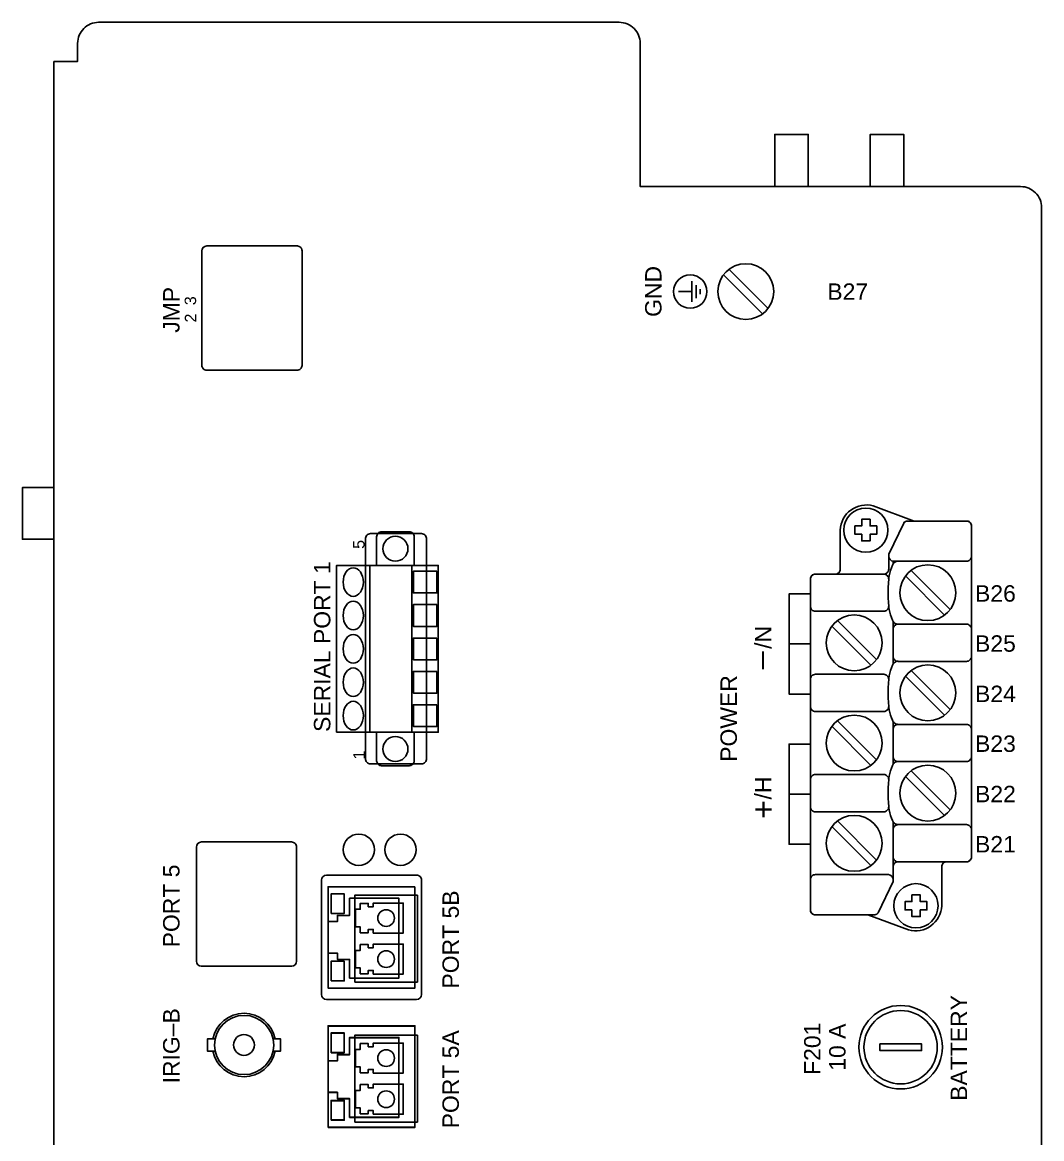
# Model space of a CAD drawing. Extents: x 3 to 47.1, y 1 to 34.6.
# Drawn here: x 34.52 to 40.62, y 13.47 to 20.16 of the extents above; entities that cross this region are included whole.
import ezdxf

# ---------------------------------------------------------------- set-up
doc = ezdxf.new("R2010")
doc.units = 0
doc.header["$MEASUREMENT"] = 0
for name, color, linetype in [('2_1__D___1__100BASE-FX__EI', 7, 'CONTINUOUS'), ('2_2__E___2__10-100BASE-T__', 7, 'CONTINUOUS'), ('2_3__F___2__100BASE-FX__EI', 7, 'CONTINUOUS'), ('2_4__L___1__10-100BASE-T__', 7, 'CONTINUOUS'), ('3_0_____DWG', 7, 'CONTINUOUS')]:
    doc.layers.add(name, color=color, linetype=linetype)
doc.styles.add('ARIAL', font='arial.ttf')

msp = doc.modelspace()

# ---------------------------------------------------------------- linework, layer by layer
at = {"layer": '2_1__D___1__100BASE-FX__EI'}
for points in [[(36.8661, 16.9115), (36.8661, 17.0803, 0.414214), (36.8361, 17.1103), (36.6711, 17.1103, 0.414214), (36.6411, 17.0803), (36.6411, 16.9103)], [(36.6411, 15.9077), (36.6411, 15.7389, 0.414214), (36.6711, 15.7089), (36.8361, 15.7089, 0.414214), (36.8661, 15.7389), (36.8661, 15.9089)]]:
    msp.add_lwpolyline(points, format="xyb", dxfattribs=at)
for points in [[(36.401, 15.9089), (36.401, 16.9089), (37.0096, 16.9089), (37.0096, 15.9089)], [(37.0025, 16.8739), (37.0025, 16.7439), (36.8617, 16.7439), (36.8617, 16.8739)], [(37.0025, 16.6739), (37.0025, 16.5439), (36.8617, 16.5439), (36.8617, 16.6739)], [(37.0025, 16.4739), (37.0025, 16.3439), (36.8617, 16.3439), (36.8617, 16.4739)], [(37.0025, 16.2739), (37.0025, 16.1439), (36.8617, 16.1439), (36.8617, 16.2739)], [(37.0025, 16.0739), (37.0025, 15.9439), (36.8617, 15.9439), (36.8617, 16.0739)], [(36.5103, 13.5741), (36.5103, 14.0941), (36.8853, 14.0941), (36.8853, 13.5741)]]:
    msp.add_lwpolyline(points, close=True, dxfattribs=at)
for points in [[(36.6006, 15.9089), (36.6007, 16.9089)], [(36.8521, 16.9089), (36.8521, 15.9089)], [(36.6208, 13.8671), (36.8008, 13.8671), (36.8008, 14.0471), (36.6208, 14.0471), (36.6208, 14.0251), (36.5908, 14.0251), (36.5908, 14.0446), (36.5428, 14.0446), (36.5428, 14.0096), (36.5148, 14.0096), (36.5148, 13.9046), (36.5428, 13.9046), (36.5428, 13.8696), (36.5908, 13.8696), (36.5908, 13.8891), (36.6208, 13.8891), (36.6208, 13.8671)], [(36.6208, 13.6211), (36.8008, 13.6211), (36.8008, 13.8011), (36.6208, 13.8011), (36.6208, 13.7791), (36.5908, 13.7791), (36.5908, 13.7986), (36.5428, 13.7986), (36.5428, 13.7636), (36.5148, 13.7636), (36.5148, 13.6586), (36.5428, 13.6586), (36.5428, 13.6236), (36.5908, 13.6236), (36.5908, 13.6431), (36.6208, 13.6431), (36.6208, 13.6211)]]:
    msp.add_lwpolyline(points, dxfattribs=at)
msp.add_lwpolyline([(36.9102, 15.023), (36.9102, 14.3387, -0.414165), (36.8802, 14.3087), (36.3402, 14.3087, -0.414205), (36.3102, 14.3387), (36.3102, 15.0229, -0.414196), (36.3402, 15.0529), (36.8802, 15.053, -0.414241)], format="xyb", close=True, dxfattribs=at)
for centre, radius in [((36.7536, 17.0089), 0.0749), ((36.7536, 15.8089), 0.0749), ((36.6978, 13.9571), 0.0499), ((36.6978, 13.7111), 0.0499)]:
    msp.add_circle(centre, radius, dxfattribs=at)
for centre in [(36.5012, 16.8089), (36.5012, 16.6089), (36.5012, 16.4089), (36.5012, 16.2089), (36.5012, 16.0088)]:
    msp.add_ellipse(centre, major_axis=(0, -0.0859), ratio=0.704024, dxfattribs=at)
at = {"layer": '2_2__E___2__10-100BASE-T__'}
for points in [[(36.8661, 16.9115), (36.8661, 17.0803, 0.414214), (36.8361, 17.1103), (36.6711, 17.1103, 0.414214), (36.6411, 17.0803), (36.6411, 16.9103)], [(36.6411, 15.9077), (36.6411, 15.7389, 0.414214), (36.6711, 15.7089), (36.8361, 15.7089, 0.414214), (36.8661, 15.7389), (36.8661, 15.9089)]]:
    msp.add_lwpolyline(points, format="xyb", dxfattribs=at)
for points in [[(36.401, 15.9089), (36.401, 16.9089), (37.0096, 16.9089), (37.0096, 15.9089)], [(37.0025, 16.8739), (37.0025, 16.7439), (36.8617, 16.7439), (36.8617, 16.8739)], [(37.0025, 16.6739), (37.0025, 16.5439), (36.8617, 16.5439), (36.8617, 16.6739)], [(37.0025, 16.4739), (37.0025, 16.3439), (36.8617, 16.3439), (36.8617, 16.4739)], [(37.0025, 16.2739), (37.0025, 16.1439), (36.8617, 16.1439), (36.8617, 16.2739)], [(37.0025, 16.0739), (37.0025, 15.9439), (36.8617, 15.9439), (36.8617, 16.0739)], [(36.8702, 14.984), (36.8702, 14.3767), (36.3502, 14.3767), (36.3502, 14.984)], [(36.3682, 14.824), (36.3682, 14.941), (36.4472, 14.941), (36.4472, 14.824)], [(36.3682, 14.42), (36.3682, 14.537), (36.4472, 14.537), (36.4472, 14.42)], [(36.3502, 13.5434), (36.3502, 14.1507), (36.8702, 14.1507), (36.8702, 13.5434)], [(36.3682, 13.9907), (36.3682, 14.1077), (36.4472, 14.1077), (36.4472, 13.9907)], [(36.3682, 13.5867), (36.3682, 13.7037), (36.4472, 13.7037), (36.4472, 13.5867)]]:
    msp.add_lwpolyline(points, close=True, dxfattribs=at)
for points in [[(36.6006, 15.9089), (36.6007, 16.9089)], [(36.8521, 16.9089), (36.8521, 15.9089)], [(36.3513, 14.5859), (36.4062, 14.5859), (36.4062, 14.5485), (36.4792, 14.5485), (36.4792, 14.4365), (36.7742, 14.4365), (36.7742, 14.9144), (36.4792, 14.9144), (36.4792, 14.8125), (36.4062, 14.8125), (36.4062, 14.775), (36.3502, 14.775)], [(36.3513, 13.7526), (36.4062, 13.7526), (36.4062, 13.7152), (36.4792, 13.7152), (36.4792, 13.6032), (36.7742, 13.6032), (36.7742, 14.0811), (36.4792, 14.0811), (36.4792, 13.9792), (36.4062, 13.9792), (36.4062, 13.9417), (36.3502, 13.9417)]]:
    msp.add_lwpolyline(points, dxfattribs=at)
for centre in [(36.7536, 17.0089), (36.7536, 15.8089)]:
    msp.add_circle(centre, 0.0749, dxfattribs=at)
for centre in [(36.5012, 16.8089), (36.5012, 16.6089), (36.5012, 16.4089), (36.5012, 16.2089), (36.5012, 16.0088)]:
    msp.add_ellipse(centre, major_axis=(0, -0.0859), ratio=0.704024, dxfattribs=at)
at = {"layer": '2_3__F___2__100BASE-FX__EI'}
for points in [[(36.8661, 16.9115), (36.8661, 17.0803, 0.414214), (36.8361, 17.1103), (36.6711, 17.1103, 0.414214), (36.6411, 17.0803), (36.6411, 16.9103)], [(36.6411, 15.9077), (36.6411, 15.7389, 0.414214), (36.6711, 15.7089), (36.8361, 15.7089, 0.414214), (36.8661, 15.7389), (36.8661, 15.9089)]]:
    msp.add_lwpolyline(points, format="xyb", dxfattribs=at)
for points in [[(36.401, 15.9089), (36.401, 16.9089), (37.0096, 16.9089), (37.0096, 15.9089)], [(37.0025, 16.8739), (37.0025, 16.7439), (36.8617, 16.7439), (36.8617, 16.8739)], [(37.0025, 16.6739), (37.0025, 16.5439), (36.8617, 16.5439), (36.8617, 16.6739)], [(37.0025, 16.4739), (37.0025, 16.3439), (36.8617, 16.3439), (36.8617, 16.4739)], [(37.0025, 16.2739), (37.0025, 16.1439), (36.8617, 16.1439), (36.8617, 16.2739)], [(37.0025, 16.0739), (37.0025, 15.9439), (36.8617, 15.9439), (36.8617, 16.0739)], [(36.5103, 14.4131), (36.5103, 14.9331), (36.8853, 14.9331), (36.8853, 14.4131)], [(36.5103, 13.5741), (36.5103, 14.0941), (36.8853, 14.0941), (36.8853, 13.5741)]]:
    msp.add_lwpolyline(points, close=True, dxfattribs=at)
for points in [[(36.6006, 15.9089), (36.6007, 16.9089)], [(36.8521, 16.9089), (36.8521, 15.9089)], [(36.6208, 14.7061), (36.8008, 14.7061), (36.8008, 14.8861), (36.6208, 14.8861), (36.6208, 14.8641), (36.5908, 14.8641), (36.5908, 14.8836), (36.5428, 14.8836), (36.5428, 14.8486), (36.5148, 14.8486), (36.5148, 14.7436), (36.5428, 14.7436), (36.5428, 14.7086), (36.5908, 14.7086), (36.5908, 14.7281), (36.6208, 14.7281), (36.6208, 14.7061)], [(36.6208, 14.4601), (36.8008, 14.4601), (36.8008, 14.6401), (36.6208, 14.6401), (36.6208, 14.6181), (36.5908, 14.6181), (36.5908, 14.6376), (36.5428, 14.6376), (36.5428, 14.6026), (36.5148, 14.6026), (36.5148, 14.4976), (36.5428, 14.4976), (36.5428, 14.4626), (36.5908, 14.4626), (36.5908, 14.4821), (36.6208, 14.4821), (36.6208, 14.4601)], [(36.6208, 13.8671), (36.8008, 13.8671), (36.8008, 14.0471), (36.6208, 14.0471), (36.6208, 14.0251), (36.5908, 14.0251), (36.5908, 14.0446), (36.5428, 14.0446), (36.5428, 14.0096), (36.5148, 14.0096), (36.5148, 13.9046), (36.5428, 13.9046), (36.5428, 13.8696), (36.5908, 13.8696), (36.5908, 13.8891), (36.6208, 13.8891), (36.6208, 13.8671)], [(36.6208, 13.6211), (36.8008, 13.6211), (36.8008, 13.8011), (36.6208, 13.8011), (36.6208, 13.7791), (36.5908, 13.7791), (36.5908, 13.7986), (36.5428, 13.7986), (36.5428, 13.7636), (36.5148, 13.7636), (36.5148, 13.6586), (36.5428, 13.6586), (36.5428, 13.6236), (36.5908, 13.6236), (36.5908, 13.6431), (36.6208, 13.6431), (36.6208, 13.6211)]]:
    msp.add_lwpolyline(points, dxfattribs=at)
for centre, radius in [((36.7536, 17.0089), 0.0749), ((36.7536, 15.8089), 0.0749), ((36.6978, 14.7961), 0.0499), ((36.6978, 14.5501), 0.0499), ((36.6978, 13.9571), 0.0499), ((36.6978, 13.7111), 0.0499)]:
    msp.add_circle(centre, radius, dxfattribs=at)
for centre in [(36.5012, 16.8089), (36.5012, 16.6089), (36.5012, 16.4089), (36.5012, 16.2089), (36.5012, 16.0088)]:
    msp.add_ellipse(centre, major_axis=(0, -0.0859), ratio=0.704024, dxfattribs=at)
at = {"layer": '2_4__L___1__10-100BASE-T__'}
msp.add_lwpolyline([(36.5743, 15.7523), (36.5743, 17.0668, -0.437197), (36.6043, 17.0995), (36.9093, 17.0995, -0.437198), (36.9393, 17.0668), (36.9393, 15.7523, -0.437197), (36.9093, 15.7195), (36.6043, 15.7195, -0.437198)], format="xyb", close=True, dxfattribs=at)
for points in [[(36.5103, 14.4131), (36.5103, 14.9331), (36.8853, 14.9331), (36.8853, 14.4131)], [(36.3502, 13.5419), (36.3502, 14.1492), (36.8702, 14.1492), (36.8702, 13.5419)], [(36.3682, 13.9892), (36.3682, 14.1062), (36.4472, 14.1062), (36.4472, 13.9892)], [(36.3682, 13.5852), (36.3682, 13.7022), (36.4472, 13.7022), (36.4472, 13.5852)]]:
    msp.add_lwpolyline(points, close=True, dxfattribs=at)
for points in [[(36.6208, 14.7061), (36.8008, 14.7061), (36.8008, 14.8861), (36.6208, 14.8861), (36.6208, 14.8641), (36.5908, 14.8641), (36.5908, 14.8836), (36.5428, 14.8836), (36.5428, 14.8486), (36.5148, 14.8486), (36.5148, 14.7436), (36.5428, 14.7436), (36.5428, 14.7086), (36.5908, 14.7086), (36.5908, 14.7281), (36.6208, 14.7281), (36.6208, 14.7061)], [(36.6208, 14.4601), (36.8008, 14.4601), (36.8008, 14.6401), (36.6208, 14.6401), (36.6208, 14.6181), (36.5908, 14.6181), (36.5908, 14.6376), (36.5428, 14.6376), (36.5428, 14.6026), (36.5148, 14.6026), (36.5148, 14.4976), (36.5428, 14.4976), (36.5428, 14.4626), (36.5908, 14.4626), (36.5908, 14.4821), (36.6208, 14.4821), (36.6208, 14.4601)], [(36.3513, 13.7511), (36.4062, 13.7511), (36.4062, 13.7137), (36.4792, 13.7137), (36.4792, 13.6017), (36.7742, 13.6017), (36.7742, 14.0796), (36.4792, 14.0796), (36.4792, 13.9777), (36.4062, 13.9777), (36.4062, 13.9402), (36.3502, 13.9402)]]:
    msp.add_lwpolyline(points, dxfattribs=at)
for centre in [(36.6978, 14.7961), (36.6978, 14.5501)]:
    msp.add_circle(centre, 0.0499, dxfattribs=at)
at = {"layer": '3_0_____DWG'}
for points in [[(34.7074, 19.9285), (34.8504, 19.9285), (34.8504, 20.0365, -0.414214), (34.9764, 20.1625), (38.0934, 20.1625, -0.414214), (38.2194, 20.0365), (38.2194, 19.1785), (40.4974, 19.1785, -0.414214), (40.6234, 19.0525), (40.6234, 2.0485, -0.414216), (40.4974, 1.9225), (34.9134, 1.9225, 0.414214), (34.8504, 1.8595), (34.8504, 1.1725), (34.7074, 1.1725), (34.7074, 19.9285)], [(35.6237, 18.8226), (36.1662, 18.8226, -0.416492), (36.1944, 18.7942), (36.1944, 18.1072, -0.429288), (36.164, 18.0784), (35.624, 18.0784, -0.416761), (35.5944, 18.1082), (35.5944, 18.7927, -0.40721)], [(40.2028, 17.1483), (40.2029, 16.9639, -0.414214), (40.1729, 16.9339), (39.7358, 16.9339, -0.390527), (39.7075, 16.9639), (39.7075, 16.9762), (39.7973, 17.1621, -0.241514), (39.8172, 17.1749), (40.1729, 17.1749, -0.422157)], [(36.1614, 15.2219), (36.1614, 14.5376, -0.414165), (36.1314, 14.5076), (35.5914, 14.5076, -0.414205), (35.5614, 14.5376), (35.5614, 15.2219, -0.414196), (35.5914, 15.2519), (36.1314, 15.2519, -0.414241)]]:
    msp.add_lwpolyline(points, format="xyb", close=True, dxfattribs=at)
for points in [[(39.0254, 19.1785), (39.0254, 19.4905), (39.2254, 19.4905), (39.2254, 19.1785)], [(39.5974, 19.1785), (39.5974, 19.4905), (39.7974, 19.4905), (39.7974, 19.1785)], [(38.985, 18.4489), (38.751, 18.683)], [(38.5291, 18.6116), (38.5291, 18.487)], [(38.7175, 18.6495), (38.9516, 18.4154)], [(38.5291, 18.5493), (38.4491, 18.5493)], [(38.5541, 18.5099), (38.5541, 18.5887)], [(38.579, 18.5637), (38.579, 18.5348)], [(34.7074, 17.3755), (34.5194, 17.3755), (34.5194, 17.0655), (34.7074, 17.0655)], [(39.7335, 16.9342), (39.7335, 16.9171)], [(39.8415, 16.8791), (40.0757, 16.6449)], [(39.8081, 16.8457), (40.0423, 16.6115)], [(39.2386, 16.1384), (39.1106, 16.1384), (39.1106, 16.7384), (39.2386, 16.7384)], [(39.3671, 16.545), (39.6013, 16.3109)], [(39.4005, 16.5785), (39.6347, 16.3443)], [(39.7341, 16.3182), (39.7341, 16.5733)], [(39.1106, 16.4384), (39.2386, 16.4384)], [(39.8415, 16.2791), (40.0757, 16.0449)], [(39.8081, 16.2457), (40.0423, 16.0115)], [(39.3671, 15.945), (39.6013, 15.7109)], [(39.4005, 15.9785), (39.6347, 15.7443)], [(39.7341, 15.9733), (39.7341, 15.7174)], [(39.2386, 15.8384), (39.1106, 15.8384), (39.1106, 15.2384), (39.2386, 15.2384)], [(39.8415, 15.6783), (40.0757, 15.4442)], [(39.8081, 15.6449), (40.0423, 15.4108)], [(39.1106, 15.5384), (39.2386, 15.5384)], [(39.3671, 15.3443), (39.6013, 15.1101)], [(39.4005, 15.3777), (39.6347, 15.1435)], [(35.6737, 14.0731), (35.6289, 14.0731), (35.6289, 13.998), (35.6738, 13.998)], [(36.0204, 13.998), (36.0647, 13.998), (36.0647, 14.0731), (36.0205, 14.0731)]]:
    msp.add_lwpolyline(points, dxfattribs=at)
for points in [[(40.1729, 15.1332, 0.414213), (40.2029, 15.1632), (40.2029, 17.1449, 0.414214), (40.1729, 17.1749), (39.8598, 17.1749), (39.6151, 17.2658, 0.480048), (39.4169, 17.1208), (39.4169, 16.8866, -0.414214), (39.3869, 16.8566)], [(39.7075, 16.9639), (39.7076, 16.8866, -0.414214), (39.6776, 16.8566)], [(39.7557, 16.9339, 0.127742), (39.7402, 16.9262, 0.081668), (39.7301, 16.9105, 0.0591), (39.7107, 16.8468, 0.034646), (39.7037, 16.7453, 0.03436), (39.7107, 16.6446, 0.0591), (39.7301, 16.5809, 0.081668), (39.7402, 16.5653, 0.191033), (39.7641, 16.5568)], [(39.7075, 16.6717), (39.7075, 16.6638, -0.414214), (39.6775, 16.6338), (39.2687, 16.6338, -0.414214), (39.2387, 16.6638), (39.2387, 16.8266, -0.414214), (39.2687, 16.8566), (39.6775, 16.8566, -0.414214), (39.7075, 16.8266), (39.7075, 16.8198)], [(39.2687, 16.8566, 0.414212), (39.2387, 16.8266), (39.2387, 14.8456, 0.414215), (39.2687, 14.8156), (39.5815, 14.8157), (39.8263, 14.7248, 0.47859), (40.0249, 14.8698), (40.0249, 15.1032, -0.414214), (40.0549, 15.1332)], [(39.7341, 16.5268, -0.414214), (39.7641, 16.5568), (40.1729, 16.5568, -0.414214), (40.2029, 16.5268), (40.2029, 16.3639, -0.414214), (40.1729, 16.3339), (39.7641, 16.3339, -0.414214), (39.7341, 16.3639)], [(39.7641, 16.3347, 0.191033), (39.7402, 16.3262, 0.081668), (39.7301, 16.3105, 0.0591), (39.7107, 16.2468, 0.034646), (39.7037, 16.1453, 0.03436), (39.7107, 16.0446, 0.0591), (39.7301, 15.9809, 0.081668), (39.7402, 15.9653, 0.191033), (39.7641, 15.9568)], [(39.7075, 16.0717), (39.7075, 16.0638, -0.414214), (39.6775, 16.0338), (39.2687, 16.0338, -0.414214), (39.2387, 16.0638), (39.2387, 16.2266, -0.414214), (39.2687, 16.2566), (39.6775, 16.2566, -0.414214), (39.7075, 16.2266), (39.7075, 16.2198)], [(39.7341, 15.9268, -0.414214), (39.7641, 15.9568), (40.1729, 15.9568, -0.414214), (40.2029, 15.9268), (40.2029, 15.7639, -0.414214), (40.1729, 15.7339), (39.7641, 15.7339, -0.414214), (39.7341, 15.7639)], [(39.7641, 15.7339, 0.191033), (39.7402, 15.7254, 0.081668), (39.7301, 15.7098, 0.0591), (39.7107, 15.6461, 0.034646), (39.7037, 15.5446, 0.03436), (39.7107, 15.4439, 0.0591), (39.7301, 15.3801, 0.081668), (39.7402, 15.3645, 0.191033), (39.7641, 15.356)], [(39.7075, 15.4709), (39.7075, 15.463, -0.414214), (39.6775, 15.433), (39.2687, 15.433, -0.414214), (39.2387, 15.463), (39.2387, 15.6259, -0.414214), (39.2687, 15.6559), (39.6775, 15.6559, -0.414214), (39.7075, 15.6259), (39.7075, 15.619)], [(39.7341, 15.3725), (39.7341, 15.0143), (39.6444, 14.8284, -0.241986), (39.6245, 14.8156), (39.2687, 14.8156, -0.422157), (39.2389, 14.8422), (39.2387, 15.0266, -0.414214), (39.2687, 15.0566), (39.7058, 15.0566, -0.390527), (39.7341, 15.0266)], [(39.7341, 15.326, -0.414214), (39.7641, 15.356), (40.1729, 15.356, -0.414214), (40.2029, 15.326), (40.2029, 15.1632, -0.414214), (40.1729, 15.1332), (39.7641, 15.1332, -0.414214), (39.7341, 15.1632)], [(39.7341, 15.1032, -0.414214), (39.7641, 15.1332)], [(36.0331, 14.0731, 0.818181), (35.6607, 14.0731)], [(35.6607, 13.998, 0.818759), (36.0332, 13.998)]]:
    msp.add_lwpolyline(points, format="xyb", dxfattribs=at)
for points in [[(39.5458, 17.0955), (39.5055, 17.0955), (39.5055, 17.1454), (39.5458, 17.1454), (39.5458, 17.1855), (39.5958, 17.1855), (39.5958, 17.1454), (39.6357, 17.1454), (39.6357, 17.0955), (39.5958, 17.0955), (39.5958, 17.0553), (39.5458, 17.0553)], [(39.846, 14.8452), (39.8057, 14.8452), (39.8057, 14.8951), (39.846, 14.8951), (39.846, 14.9353), (39.8959, 14.9353), (39.8959, 14.8951), (39.9359, 14.8951), (39.9359, 14.8452), (39.8959, 14.8452), (39.8959, 14.8051), (39.846, 14.8051)], [(39.6544, 14.0425), (39.9044, 14.0425), (39.9044, 14.0025), (39.6544, 14.0025)]]:
    msp.add_lwpolyline(points, close=True, dxfattribs=at)
for centre, radius in [((38.8514, 18.5493), 0.1672), ((38.5189, 18.5493), 0.0999), ((39.5706, 17.1204), 0.1324), ((39.9419, 16.7453), 0.1673), ((39.5009, 16.4447), 0.1673), ((39.9419, 16.1453), 0.1673), ((39.5009, 15.8447), 0.1673), ((39.9419, 15.5446), 0.1673), ((39.5009, 15.2439), 0.1673), ((36.5343, 15.2057), 0.0937), ((36.7843, 15.2056), 0.0937), ((39.8708, 14.8702), 0.1324), ((39.7794, 14.0225), 0.2501), ((35.8471, 14.0357), 0.1774), ((39.7789, 14.0225), 0.2196), ((35.8467, 14.036), 0.0625)]:
    msp.add_circle(centre, radius, dxfattribs=at)

# ---------------------------------------------------------------- texts
at = {"layer": '3_0_____DWG', "style": 'ARIAL'}
for s, height, p in [('GND', 0.09833, (38.3469, 18.3977)), ('JMP', 0.09833, (35.4606, 18.3027)), ('3', 0.0688, (35.5601, 18.4678)), ('2', 0.0688, (35.5612, 18.3642)), ('5', 0.0688, (36.5688, 17.008)), ('SERIAL PORT 1', 0.098333, (36.3639, 15.9111)), ('/N', 0.09833, (39.0053, 16.4088)), ('–', 0.1377, (39.0053, 16.2868)), ('POWER', 0.09833, (38.7981, 15.7324)), ('1', 0.0688, (36.5699, 15.7462)), ('/H', 0.09833, (39.0053, 15.5063)), ('+', 0.1377, (39.0235, 15.3897)), ('PORT 5', 0.09833, (35.4606, 14.6207)), ('PORT 5B', 0.09833, (37.1333, 14.3739)), ('BATTERY', 0.09833, (40.1768, 13.7015)), ('IRIG–B', 0.09833, (35.4606, 13.8057)), ('PORT 5A', 0.09833, (37.1333, 13.5363)), ('F201', 0.09833, (39.299, 13.8567)), ('10 A', 0.09833, (39.449, 13.8814))]:
    msp.add_text(s, height=height, rotation=90, dxfattribs=at).set_placement(p)
for s, p in [('B27', (39.3397, 18.5001)), ('B26', (40.2244, 16.6918)), ('B25', (40.2244, 16.3918)), ('B24', (40.2244, 16.0902)), ('B23', (40.2244, 15.7918)), ('B22', (40.2244, 15.4899)), ('B21', (40.2244, 15.1893))]:
    msp.add_text(s, height=0.09833, dxfattribs=at).set_placement(p)

doc.saveas('drawing.dxf')
